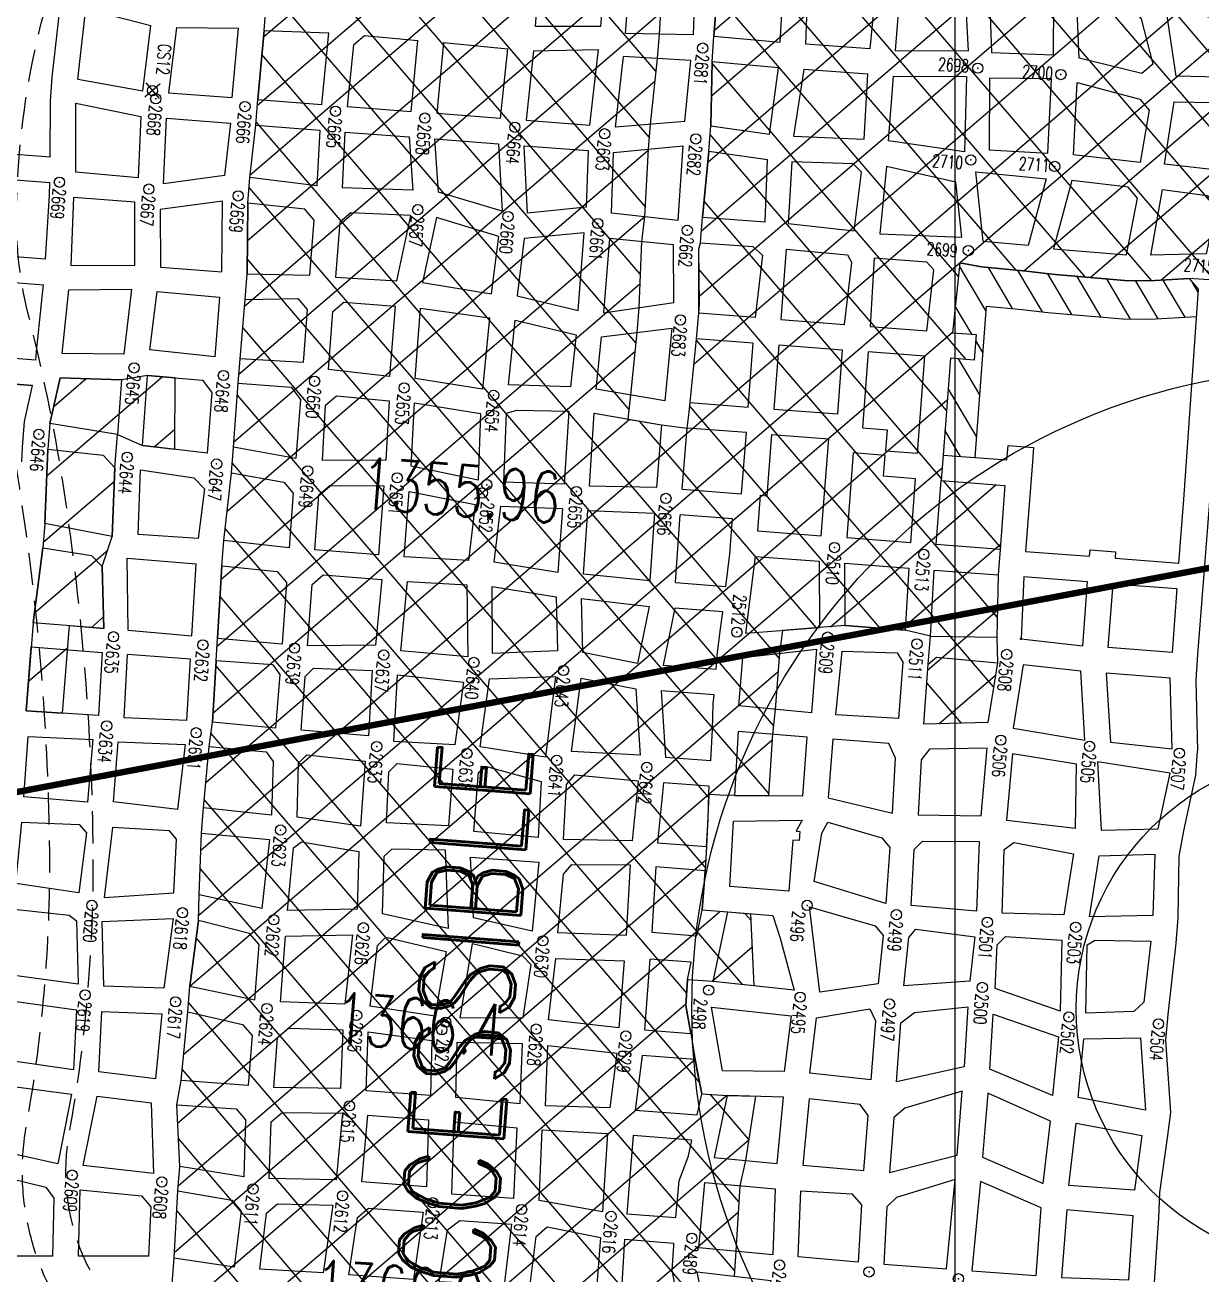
# Model space of a CAD drawing. Header units: inches. Extents: x 10131215 to 10153225, y 3476725 to 3491422.
# Drawn here: x 10137274 to 10138192, y 3484957 to 3485931 of the extents above; entities that cross this region are included whole.
import ezdxf
from ezdxf.enums import TextEntityAlignment as Align

# ---------------------------------------------------------------- set-up
doc = ezdxf.new("R2010")
doc.units = ezdxf.units.IN
doc.header["$LTSCALE"] = 100
doc.header["$MEASUREMENT"] = 0
doc.header["$PDMODE"] = 32
doc.header["$PDSIZE"] = 8
doc.linetypes.add('DASHED2', pattern=[0.375, 0.25, -0.125])
doc.layers.get('0').update_dxf_attribs({"color": 60, "linetype": 'CONTINUOUS'})
for name, color, linetype in [('ELEVATIONS-UPEER MASON-CONTOURS', 175, 'CONTINUOUS'), ('ELEVATIONS-UPPER MASON-SPOT', 175, 'CONTINUOUS'), ('GAS WELLS-PROPOSED', 171, 'CONTINUOUS'), ('GRID COORDINATES-VA SOUTH NAD27', 252, 'CONTINUOUS'), ('MINE WORKINGS-ADVANCED-SURVEYED', 7, 'CONTINUOUS'), ('MINE WORKINGS-RETREAT AREA', 4, 'CONTINUOUS'), ('MINE WORKINGS-RETREAT AREA-LABELS', 1, 'CONTINUOUS'), ('ROADS', 34, 'DASHED2'), ('SPADS-CONTROL SURVEY-LABELS', 230, 'CONTINUOUS'), ('SPADS-CONTROL SURVEY-SYMBOLS', 230, 'CONTINUOUS'), ('SPADS-LABEL', 90, 'CONTINUOUS'), ('SPADS-SYMBOL', 90, 'CONTINUOUS')]:
    doc.layers.add(name, color=color, linetype=linetype)
doc.styles.add('INACCESSIBLE', font='ROMAND.SHX', dxfattribs={"width": 0.8, "height": 75})
doc.styles.add('LEV', font='SIMPLEX.shx', dxfattribs={"width": 0.7, "height": 40})
doc.styles.add('SP', font='SIMPLEX', dxfattribs={"width": 0.75, "height": 12})

# ---------------------------------------------------------------- blocks, each defined once
blk = doc.blocks.new('*X12')
at = {"color": 0}
for p, q in [((777042.21, 183012.73), (777018.7, 183046.3)), ((777062.48, 183016.46), (777041.2, 183046.85)), ((777085.93, 183015.67), (777064.39, 183046.43)), ((777109.06, 183015.33), (777087.85, 183045.62)), ((777132.09, 183015.13), (777110.95, 183045.31)), ((777154.82, 183015.35), (777133.98, 183045.11)), ((777176.43, 183017.17), (777156.59, 183045.51)), ((777197.31, 183020.05), (777177.97, 183047.66)), ((777206.09, 183040.19), (777200.94, 183047.54)), ((777032.41, 182994.03), (777017.78, 183014.92)), ((777042.21, 182980.04), (777035.73, 182989.28)), ((777042.21, 182947.35), (777023.52, 182974.03)), ((777042.21, 182914.66), (777017.19, 182950.39)), ((777030.79, 182898.28), (777017.2, 182917.68))]:
    blk.add_line(p, q, dxfattribs=at)
blk = doc.blocks.new('*X14')
at = {"color": 0}
for p, q in [((776770.76, 183179.73), (776465.61, 183484.88)), ((776769.39, 183128.06), (776466.44, 183431.01)), ((776463.3, 183183.04), (776686.51, 183406.24)), ((776462.68, 183129.38), (776726.87, 183393.57)), ((776770.51, 183073.91), (776465.66, 183378.76)), ((776461.31, 183074.97), (776727.71, 183341.38)), ((776770.58, 183020.81), (776460.93, 183330.46)), ((776463.08, 183023.71), (776766.19, 183326.83)), ((776464.72, 182972.32), (776770.49, 183278.09)), ((776771.27, 182967.09), (776461.76, 183276.6)), ((776813.77, 183215.31), (776858.79, 183260.32)), ((776815.43, 183163.93), (776911.27, 183259.78)), ((776815.73, 183058.16), (777016.21, 183258.65)), ((776816.65, 183112.12), (776963.86, 183259.33)), ((776817.59, 183006.99), (777069.13, 183258.53)), ((777063.14, 183046.45), (776849.28, 183260.31)), ((777117.37, 183045.25), (776902.66, 183259.96)), ((777169.2, 183046.45), (776956.22, 183259.43)), ((777218.08, 183050.61), (777009.96, 183258.73)), ((777271.37, 183050.35), (777063.19, 183258.53)), ((777069.07, 183046.34), (777282.28, 183259.55)), ((777120.99, 183045.22), (777334.39, 183258.63)), ((777176.22, 183047.42), (777388.71, 183259.92)), ((776463.21, 182546.55), (777174.2, 183257.54)), ((776465.47, 182495.78), (777222.33, 183252.63)), ((776817.98, 182954.35), (777121.55, 183257.92)), ((777324.77, 183049.98), (777116.72, 183258.03)), ((777378.17, 183049.61), (777169.79, 183257.99)), ((777018.46, 183038.09), (776813.78, 183242.77)), ((776770, 182915.32), (776463.23, 183222.1)), ((776464.45, 182919.02), (776770.87, 183225.44)), ((777029.49, 182974.03), (776813.9, 183189.62)), ((776464.45, 182865.99), (776770.51, 183172.05)), ((776901.84, 182730.45), (776463.13, 183169.16)), ((777017.19, 182933.29), (776816.83, 183133.66)), ((776901.48, 182677.77), (776462.69, 183116.57)), ((776463.37, 182811.87), (776769.39, 183117.89)), ((777017.21, 182880.24), (776815.96, 183081.5)), ((776901.74, 182624.48), (776461.18, 183065.04)), ((776462.73, 182758.2), (776770.71, 183066.17)), ((777069.06, 182775.37), (776816, 183028.42)), ((776463.62, 182706.05), (776770.85, 183013.28)), ((776855.24, 182617.95), (776464.07, 183009.12)), ((776462.71, 182439.98), (777017.18, 182994.45)), ((777070.42, 182720.96), (776818.36, 182973.03)), ((776464.5, 182653.91), (776771.12, 182960.52)), ((776856.78, 182563.37), (776464.64, 182955.52)), ((776462.1, 182386.34), (777017.19, 182941.43)), ((776978.63, 182759.73), (776817.22, 182921.14)), ((776463.06, 182599.43), (776770.89, 182907.26)), ((776892.95, 182474.18), (776464.42, 182902.7)), ((776928.96, 182756.37), (776778.82, 182906.5)), ((776461.51, 182332.72), (777017.21, 182888.41)), ((776939.84, 182758.02), (777060.12, 182878.29)), ((777067.23, 182830.22), (777019.18, 182878.28)), ((776849.91, 182464.19), (776464.47, 182849.63)), ((776994.59, 182759.72), (777067.23, 182832.37)), ((776865.2, 182395.86), (776462.87, 182798.19)), ((777018.23, 182730.34), (777068.75, 182780.86)), ((776903.03, 182305), (776462.95, 182745.08)), ((777029.86, 182688.93), (777071.19, 182730.26)), ((776465.76, 182283.93), (776901.83, 182720)), ((777047.6, 182690.76), (777018.24, 182720.12)), ((776903.65, 182251.34), (776463.87, 182691.12)), ((776466.69, 182231.83), (776901.34, 182666.48)), ((776899.39, 182202.57), (776464.17, 182637.79)), ((776867.06, 182181.86), (776462.79, 182586.14)), ((776466.26, 182178.36), (776856.69, 182568.79)), ((776858.56, 182137.33), (776463.82, 182532.08)), ((776464.82, 182123.89), (776870.8, 182529.87)), ((776895.31, 182524.85), (776890.35, 182529.81)), ((776868.86, 182474.9), (776897.9, 182503.94)), ((776853.45, 182089.41), (776464.9, 182477.96)), ((776459.93, 182065.97), (776849.98, 182456.02)), ((776856.38, 182033.45), (776462.71, 182427.12)), ((776462.74, 182015.74), (776860.48, 182413.49)), ((776466.42, 181966.4), (776887.09, 182387.06)), ((776906.98, 182354.08), (776874.12, 182386.94)), ((776901.51, 181935.29), (776461.89, 182374.9)), ((776466.88, 181913.82), (776906.97, 182353.91)), ((776902.74, 181881.02), (776463.02, 182320.75)), ((776466.31, 181860.22), (776903.14, 182297.05)), ((776907.24, 181823.49), (776466.06, 182264.67))]:
    blk.add_line(p, q, dxfattribs=at)
blk = doc.blocks.new('*X15')
at = {"color": 0}
for p, q in [((776320.97, 182828.58), (776404.87, 182912.47)), ((776322.26, 182882.9), (776345.84, 182906.47)), ((776402.88, 182857.45), (776417.84, 182872.41)), ((776322.2, 182776.77), (776373.89, 182828.46)), ((776319.52, 182721.06), (776372.8, 182774.34)), ((776364.74, 182713.25), (776373.62, 182722.12)), ((776319.05, 182667.55), (776347.46, 182695.97))]:
    blk.add_line(p, q, dxfattribs=at)
blk = doc.blocks.new('CS')
at = {"layer": 'SPADS-CONTROL SURVEY-SYMBOLS'}
for p, q in [((-5.66, 5.66), (5.66, -5.66)), ((5.66, 5.66), (-5.66, -5.66))]:
    blk.add_line(p, q, dxfattribs=at)
blk.add_circle((0, 0), 4, dxfattribs=at)
blk = doc.blocks.new('SS')
at = {"layer": 'SPADS-CONTROL SURVEY-SYMBOLS'}
blk.add_line((0, 0), (0, -4), dxfattribs=at)
blk.add_circle((0, 0), 4, dxfattribs=at)

msp = doc.modelspace()

# ---------------------------------------------------------------- linework, layer by layer
at = {"layer": 'ELEVATIONS-UPEER MASON-CONTOURS', "const_width": 5}
for points in [[(10135978.88, 3483263.25, 0), (10135880.17, 3483248.32, 0.000547)], [(10136147.76, 3483288.54, 0.000001), (10135988.51, 3483264.69, 0.000023)], [(10139638.83, 3483431.71, 0.000001), (10139693.52, 3483463.69, 0.000011)], [(10139132.75, 3484374.35, -0.004358), (10139007.04, 3484350.54, -0.001965), (10138922.56, 3484335.64, -0.007463), (10138900.24, 3484332.14, -0.000046), (10138886.55, 3484330.2, -0.00013), (10138881.68, 3484329.51, -0.000037), (10138830.16, 3484322.25, 0.000077), (10138805.8, 3484318.82, 0.000114), (10138804.87, 3484318.68, 0.000002), (10138743.64, 3484310.02, 0.000372), (10138726.6, 3484307.59, 0.000505), (10138714.03, 3484305.78, 0.07543), (10138709.75, 3484304.48, 0.022973), (10138696.86, 3484297.58, 0.065324), (10138666.65, 3484273.76, 0.033928), (10138618.81, 3484217.51, 0.001908)], [(10137627.43, 3484110.08, -0.000002), (10137623.41, 3484107.95, 0), (10137609.74, 3484100.71, -0.000133)], [(10138738.73, 3484588.48, -0.000001), (10138730.53, 3484585.1, -0.00003)], [(10139736.41, 3483488.78, -0.000003), (10139816.89, 3483535.85, -0.000201)]]:
    msp.add_lwpolyline(points, format="xyb", dxfattribs=at)
msp.add_lwpolyline([(10138258.89, 3485519.08), (10137623.15, 3485399.62), (10137204.93, 3485321.03)], dxfattribs=at)
at = {"layer": 'GAS WELLS-PROPOSED'}
msp.add_lwpolyline([(10138095.56, 3485141.68, 0, 12, 0), (10138131.34, 3485145.59, 0, 0, 0), (10138194.2, 3485152.46, 0, 0, 0)], format="xyseb", dxfattribs=at)
for radius in [500.01, 200.01]:
    msp.add_circle((10138294.38, 3485163.4), radius, dxfattribs=at)
at = {"layer": 'GRID COORDINATES-VA SOUTH NAD27'}
msp.add_line((10138000, 3476730), (10138000, 3490730), dxfattribs=at)
at = {"layer": 'MINE WORKINGS-ADVANCED-SURVEYED'}
for points in [[(10137293.61, 3485828.65), (10137293.72, 3485871.87), (10137295.2, 3485890.81), (10137301.47, 3485945.49), (10137303.03, 3485965.43), (10137311.44, 3486008.91), (10137313, 3486028.85), (10137312.3, 3486081.94), (10137313.59, 3486101.9), (10137319.73, 3486150.61), (10137321.02, 3486170.57), (10137322.92, 3486215.54), (10137324.2, 3486235.5)], [(10137315.14, 3485889.26), (10137321.41, 3485943.93), (10137372.22, 3485931.01)], [(10137315.14, 3485889.26), (10137365.9, 3485880.05), (10137372.22, 3485931.01)], [(10137392.17, 3485929.53), (10137385.84, 3485878.53), (10137435.7, 3485874.71), (10137440.55, 3485928.85)], [(10137392.17, 3485929.53), (10137440.55, 3485928.85)], [(10137460.49, 3485927.24), (10137455.64, 3485873.18), (10137505.49, 3485869.37), (10137510.95, 3485925.43)], [(10137460.49, 3485927.24), (10137510.95, 3485925.43)], [(10137530.27, 3485915.91), (10137525.44, 3485867.84), (10137575.29, 3485864.02), (10137580.58, 3485919.32)], [(10137530.27, 3485915.91), (10137538.87, 3485923.27), (10137580.58, 3485919.32)], [(10137600.52, 3485917.79), (10137595.23, 3485862.49), (10137645.09, 3485858.68), (10137650.86, 3485912.7)], [(10137600.52, 3485917.79), (10137650.86, 3485912.7)], [(10137670.81, 3485911.19), (10137665.03, 3485857.15), (10137714.89, 3485853.33), (10137721.55, 3485912.34)], [(10137670.81, 3485911.19), (10137721.55, 3485912.34)], [(10137788.79, 3485856.06), (10137734.83, 3485851.81), (10137741.17, 3485906.77)], [(10137788.79, 3485856.06), (10137793.7, 3485903.82), (10137741.17, 3485906.77)], [(10137362.29, 3485812.04), (10137313.51, 3485816.66), (10137313.66, 3485870.31)], [(10137313.66, 3485870.31), (10137364.37, 3485860.11), (10137362.29, 3485812.04)], [(10136735.21, 3485641.08), (10136736.73, 3485690.9), (10136744.35, 3485790.47), (10137003.6, 3485770.62), (10137009.71, 3485850.39), (10137293.61, 3485828.65)], [(10137381.97, 3485807.41), (10137384.31, 3485858.58), (10137434.17, 3485854.77), (10137429.56, 3485813.92)], [(10137449.49, 3485812.29), (10137454.11, 3485853.24), (10137503.97, 3485849.42), (10137501.72, 3485806.01)], [(10137521.66, 3485804.47), (10137523.91, 3485847.9), (10137573.77, 3485844.08), (10137576.66, 3485802.6)], [(10137596.6, 3485801.07), (10137593.71, 3485842.55), (10137643.56, 3485838.74), (10137646.27, 3485786.25)], [(10137666.21, 3485784.65), (10137663.51, 3485837.21), (10137713.36, 3485833.39), (10137711.98, 3485789.26)], [(10137787.23, 3485837.12), (10137783.44, 3485778.76), (10137731.68, 3485784.68)], [(10137731.68, 3485784.68), (10137733.3, 3485831.86), (10137787.23, 3485837.12)], [(10137289.83, 3485748.71), (10137217.98, 3485754.21), (10137222.56, 3485814.03), (10137293.27, 3485808.62)], [(10137429.56, 3485813.92), (10137381.97, 3485807.41)], [(10137501.72, 3485806.01), (10137449.49, 3485812.29)], [(10137289.83, 3485748.71), (10137292.95, 3485798.28), (10137293.27, 3485808.62)], [(10137576.66, 3485802.6), (10137521.66, 3485804.47)], [(10137646.27, 3485786.25), (10137596.6, 3485801.07)], [(10137711.98, 3485789.26), (10137666.21, 3485784.65)], [(10137799.75, 3485706.42), (10137800.29, 3485713.22), (10137799.89, 3485756.56), (10137801.19, 3485761.38), (10137842.08, 3485758.44), (10137849.63, 3485751.88)], [(10137868.01, 3485756.58), (10137863.74, 3485701.52), (10137913.59, 3485697.71), (10137919.38, 3485745.86)], [(10137868.01, 3485756.58), (10137915.82, 3485752.13), (10137919.38, 3485745.86)], [(10137849.63, 3485751.88), (10137843.8, 3485703.05), (10137799.75, 3485706.42)], [(10137936.7, 3485749.63), (10137933.54, 3485696.18), (10137977.85, 3485692.79), (10137983.14, 3485740.27)], [(10137936.7, 3485749.63), (10137977.59, 3485746.69), (10137983.14, 3485740.27)], [(10138003.6, 3485745.82), (10137997.79, 3485691.26), (10138016.3, 3485689.84), (10138014.77, 3485669.9), (10137996.26, 3485671.32), (10137990.48, 3485595.78), (10138040.34, 3485591.97), (10138041.2, 3485603.27), (10138061.14, 3485601.75), (10138060.28, 3485590.44), (10138054.94, 3485520.64), (10138104.79, 3485516.83), (10138105.17, 3485521.81), (10138125.11, 3485520.28), (10138124.73, 3485515.3), (10138174.59, 3485511.48), (10138178.4, 3485561.24), (10138189.86, 3485725.1)], [(10138003.6, 3485745.82), (10138020.41, 3485742.6), (10138055.51, 3485739.25), (10138075.4, 3485736.9), (10138132.2, 3485732.03), (10138151.22, 3485731.74), (10138182.43, 3485733.63), (10138189.86, 3485725.1)], [(10137214.33, 3485675.15), (10137216.45, 3485734.27), (10137288.26, 3485728.77)], [(10137282.44, 3485669.93), (10137282.99, 3485676.68), (10137288.07, 3485726.44), (10137288.26, 3485728.77)], [(10138209.36, 3485731.79), (10138198.34, 3485559.71), (10138194.53, 3485509.95), (10138189.19, 3485440.16), (10138187.66, 3485420.21), (10138189.12, 3485365.02)], [(10138015.41, 3485593.88), (10138024.5, 3485712.07), (10138052.32, 3485709.42), (10138072.35, 3485707.05), (10138130.69, 3485702.05), (10138151.9, 3485701.73), (10138188.38, 3485703.93)], [(10137793.2, 3485636.72), (10137798.04, 3485686.49)], [(10137838.45, 3485633.25), (10137842.27, 3485683.11), (10137798.04, 3485686.49)], [(10137282.44, 3485669.93), (10137214.33, 3485675.15)], [(10137976.32, 3485672.85), (10137932.01, 3485676.24), (10137927.47, 3485616.95), (10137946.86, 3485615.47), (10137945.61, 3485599.22), (10137970.54, 3485597.31), (10137976.32, 3485672.85)], [(10137212.7, 3485655.21), (10137279.73, 3485650.08)], [(10137271.4, 3485590.53), (10137271.9, 3485601.94), (10137273.45, 3485621.88), (10137279.73, 3485650.08)], [(10137793.2, 3485636.72), (10137838.45, 3485633.25)], [(10137786.73, 3485569.08), (10137790.61, 3485616.86)], [(10137833.27, 3485565.52), (10137836.93, 3485613.31), (10137790.61, 3485616.86)], [(10137847.67, 3485564.42), (10137845.54, 3485536.67), (10137895.4, 3485532.86), (10137901.18, 3485608.39)], [(10137847.67, 3485564.42), (10137853.21, 3485563.99), (10137856.87, 3485611.78), (10137901.18, 3485608.39)], [(10137786.73, 3485569.08), (10137833.27, 3485565.52)], [(10137781.54, 3485496.27), (10137785.31, 3485549.13)], [(10137781.54, 3485496.27), (10137820.94, 3485493.25), (10137824.12, 3485518.82), (10137826.2, 3485546), (10137785.31, 3485549.13)], [(10137354.45, 3485459.11), (10137353.74, 3485515.33), (10137407.57, 3485510.79)], [(10137354.45, 3485459.11), (10137404.21, 3485454.71), (10137407.57, 3485510.79)], [(10137427.51, 3485509.27), (10137424.14, 3485452.95), (10137474.55, 3485448.5)], [(10137427.51, 3485509.27), (10137470.71, 3485504.92), (10137478.1, 3485496.35), (10137474.55, 3485448.5)], [(10137836.55, 3485456.77), (10137844.02, 3485516.73), (10137893.87, 3485512.91), (10137893.99, 3485461.24)], [(10137914.16, 3485462.71), (10137913.81, 3485511.39), (10137963.67, 3485507.57), (10137960.91, 3485459.09)], [(10137980.62, 3485454.59), (10137983.61, 3485506.04), (10138033.47, 3485502.23), (10138032.42, 3485453.74)], [(10137781.12, 3485476.24), (10137771.94, 3485431.78), (10137813.26, 3485428.62), (10137814.12, 3485439.48), (10137816.61, 3485458.34)], [(10137816.61, 3485458.34), (10137818.47, 3485473.38), (10137781.12, 3485476.24)], [(10137836.55, 3485456.77), (10137893.99, 3485461.24)], [(10137914.16, 3485462.71), (10137960.91, 3485459.09)], [(10137980.62, 3485454.59), (10138032.42, 3485453.74)], [(10137400.27, 3485388.74), (10137351.26, 3485390.8), (10137353.99, 3485440.09)], [(10137400.27, 3485388.74), (10137403.13, 3485436.58), (10137353.99, 3485440.09)], [(10137467.27, 3485432.01), (10137423.08, 3485435.16), (10137420.21, 3485387.22)], [(10137467.27, 3485432.01), (10137472.72, 3485424.57), (10137469.51, 3485382.69), (10137420.21, 3485387.22)], [(10138052.89, 3485432.18), (10138045.22, 3485382.6), (10138101.18, 3485373.17)], [(10138101.18, 3485373.17), (10138097.92, 3485427.09), (10138052.89, 3485432.18)], [(10138169.18, 3485366.57), (10138167.72, 3485421.74), (10138117.86, 3485425.56), (10138121.12, 3485371.65)], [(10138121.12, 3485371.65), (10138169.18, 3485366.57)], [(10138132.59, 3484767.41), (10138134.11, 3484787.36), (10138135.8, 3484862.44), (10138137.24, 3484881.39), (10138153.65, 3484931.39), (10138155.37, 3484950.31), (10138158.88, 3485000.2), (10138159.69, 3485020.21), (10138165.57, 3485062.85), (10138168.37, 3485082.68), (10138164.46, 3485139.27), (10138166.27, 3485159.19), (10138172.48, 3485214.86), (10138174.02, 3485234.8), (10138174.74, 3485282.89), (10138178.27, 3485302.67), (10138187.65, 3485346.08), (10138189.12, 3485365.02)], [(10137246.04, 3484970.55), (10137249.69, 3485034.45), (10137290.06, 3485024.34), (10137296.46, 3485015.85)], [(10137370.26, 3484970.66), (10137315.76, 3484970.61), (10137316.99, 3485022.36)], [(10137316.99, 3485022.36), (10137364.84, 3485017.67), (10137372.2, 3485009.09), (10137370.26, 3484970.66)], [(10137296.46, 3485015.85), (10137295.48, 3484970.59), (10137246.04, 3484970.55)]]:
    msp.add_lwpolyline(points, dxfattribs=at)
for points in [[(10137672.24, 3485930.13), (10137675.48, 3485973.01), (10137684.06, 3485980.39), (10137727.17, 3485983.12), (10137722.97, 3485930.28)], [(10137742.59, 3485924.71), (10137746.63, 3485975.55), (10137797.1, 3485969.76), (10137795.33, 3485923.75)], [(10137811.59, 3485922.74), (10137863.38, 3485917.96), (10137865.83, 3485962.49), (10137860.3, 3485968.93), (10137815.43, 3485972.32)], [(10137885.23, 3485967.04), (10137930.03, 3485962.64), (10137937.55, 3485956.06), (10137933.2, 3485912.87), (10137883.33, 3485916.51)], [(10137953.14, 3485911.41), (10138010.28, 3485911.25), (10138008.28, 3485949.7), (10138001.75, 3485956.21), (10137956.95, 3485960.6)], [(10138026.68, 3485954.32), (10138028.24, 3485909.94), (10138076.74, 3485908.23), (10138076.96, 3485950.47)], [(10138094.91, 3485949.09), (10138137.71, 3485944.81), (10138145.08, 3485936.23), (10138154.25, 3485900.91), (10138145.63, 3485893.59), (10138096.59, 3485905.61)], [(10138164.71, 3485943.75), (10138222.08, 3485933.34), (10138216.29, 3485898.87), (10138206.59, 3485890.63), (10138172.54, 3485891.4)], [(10137809.26, 3485852.61), (10137854.9, 3485846.1), (10137861.92, 3485898.01), (10137810.13, 3485902.8)], [(10137881.87, 3485896.56), (10137873.85, 3485844.65), (10137928.84, 3485842.45), (10137931.74, 3485892.92)], [(10137951.69, 3485891.46), (10138008.83, 3485891.3), (10138007.31, 3485832.43), (10137947.78, 3485841)], [(10138026.78, 3485889.99), (10138026.48, 3485833.97), (10138072.36, 3485831.43), (10138075.2, 3485889.3)], [(10138095.05, 3485886.67), (10138144.01, 3485873.66), (10138151.33, 3485865.03), (10138144.27, 3485824.23), (10138092.31, 3485829.99)], [(10138170.92, 3485871.46), (10138201.98, 3485870.94), (10138210.3, 3485862.23), (10138213.94, 3485817.2), (10138163.22, 3485822.87)], [(10137802.62, 3485781.33), (10137851.5, 3485777.82), (10137853.37, 3485826.16), (10137807.74, 3485832.66)], [(10137869.45, 3485776.52), (10137921.17, 3485770.8), (10137926.85, 3485816.52), (10137920.33, 3485823.04), (10137872.32, 3485824.71)], [(10137941.05, 3485768.36), (10138005.03, 3485765.77), (10138000.49, 3485808.88), (10137946.26, 3485821.05)], [(10138021.84, 3485762.55), (10138016.13, 3485816.71), (10138070.92, 3485811.48), (10138056.87, 3485759.21)], [(10138076.75, 3485756.85), (10138133.56, 3485751.99), (10138142.25, 3485796.31), (10138134.85, 3485804.86), (10138090.87, 3485810.04)], [(10138161.78, 3485802.92), (10138196.54, 3485798.4), (10138203.95, 3485789.85), (10138195.76, 3485752.77), (10138152.58, 3485751.69)], [(10137359.68, 3485744.02), (10137359.73, 3485793.19), (10137311.88, 3485796.73), (10137309.55, 3485743.74)], [(10137427.42, 3485738.85), (10137427.93, 3485793.99), (10137379.33, 3485787.56), (10137379.62, 3485742.38)], [(10137496.32, 3485736.22), (10137499.63, 3485779.09), (10137492.28, 3485787.69), (10137447.86, 3485792.36), (10137447.35, 3485737.21)], [(10137564.22, 3485731.87), (10137575.13, 3485782.65), (10137528.17, 3485784.91), (10137519.58, 3485777.55), (10137516.26, 3485734.68)], [(10137638.07, 3485721.7), (10137643.67, 3485766.4), (10137595.07, 3485781.13), (10137584.17, 3485730.34)], [(10137705.53, 3485708.51), (10137710.39, 3485769.32), (10137663.61, 3485764.79), (10137658, 3485720.1)], [(10137780.35, 3485714.81), (10137779.94, 3485759.98), (10137730.08, 3485764.74), (10137725.47, 3485706.92)], [(10137302.92, 3485675.05), (10137308, 3485724.8), (10137357.13, 3485725.17), (10137350.94, 3485674.48)], [(10137371.28, 3485677.82), (10137377.06, 3485723.53), (10137425.79, 3485718.91), (10137421.98, 3485672.47)], [(10137441.91, 3485670.84), (10137445.72, 3485717.28), (10137486.88, 3485717.89), (10137494.24, 3485709.3), (10137491.05, 3485668.09)], [(10137510.69, 3485662.56), (10137514.18, 3485707.76), (10137522.77, 3485715.12), (10137562.7, 3485711.92), (10137558.5, 3485657.08)], [(10137578.44, 3485655.56), (10137582.64, 3485710.4), (10137636.54, 3485702.76), (10137631.06, 3485647.11)], [(10137651.4, 3485650.49), (10137656.48, 3485701.16), (10137704.02, 3485689.57), (10137699.77, 3485648.93)], [(10137719.7, 3485647.34), (10137723.95, 3485687.98), (10137778.76, 3485694.87), (10137773.24, 3485638.13)], [(10137912.07, 3485677.76), (10137862.21, 3485681.58), (10137858.39, 3485631.73), (10137908.25, 3485627.91)], [(10137346.08, 3485611.79), (10137293.39, 3485620.33), (10137301.37, 3485656.11), (10137349.29, 3485654.55)], [(10137416.15, 3485597.39), (10137365.49, 3485603.28), (10137369.64, 3485657.89), (10137412.45, 3485654.19), (10137419.69, 3485644.57)], [(10137485.28, 3485593.08), (10137436.55, 3485601.86), (10137440.36, 3485651.9), (10137481.54, 3485648.77), (10137488.82, 3485639.18)], [(10137555.5, 3485591.74), (10137506.22, 3485591.53), (10137508.53, 3485634.65), (10137517.12, 3485642), (10137558.04, 3485638.06)], [(10137627.61, 3485576.16), (10137575.21, 3485587.22), (10137577.99, 3485636.54), (10137629.54, 3485628.17)], [(10137694.66, 3485573.01), (10137647.55, 3485574.71), (10137649.63, 3485628.56), (10137657.85, 3485630.91), (10137698.25, 3485629.99)], [(10137766.78, 3485570.51), (10137714.61, 3485571.59), (10137718.19, 3485628.4), (10137770.73, 3485619.26)], [(10137289.31, 3485542.4), (10137291.84, 3485600.39), (10137334.81, 3485595.6), (10137344.09, 3485585.86), (10137342, 3485532.27)], [(10137920.4, 3485597.43), (10137915.34, 3485531.33), (10137965.2, 3485527.51), (10137969.01, 3485577.37), (10137944.08, 3485579.28), (10137945.33, 3485595.53)], [(10137362.17, 3485533.74), (10137364.03, 3485584.34), (10137405.66, 3485578.13), (10137414.03, 3485569.47), (10137409.08, 3485530.73)], [(10137429.03, 3485529.22), (10137435.03, 3485581.92), (10137475.89, 3485574.73), (10137483.28, 3485566.16), (10137480.1, 3485523.27)], [(10137500.04, 3485521.79), (10137503.23, 3485564.67), (10137511.8, 3485572.06), (10137553.97, 3485571.8), (10137549.85, 3485517.95)], [(10137985.14, 3485525.99), (10137988.95, 3485575.84), (10138038.81, 3485572.02), (10138034.99, 3485522.17)], [(10137569.79, 3485516.43), (10137573.69, 3485567.28), (10137625.23, 3485557.28), (10137620.05, 3485513.54)], [(10137640, 3485512.09), (10137645.18, 3485555.84), (10137693.31, 3485554.06), (10137689.75, 3485504.18)], [(10137709.7, 3485502.76), (10137713.26, 3485552.63), (10137765.36, 3485550.56), (10137761.59, 3485497.69)], [(10137280.25, 3485464.97), (10137287.83, 3485523.46), (10137325.82, 3485517.47), (10137334.18, 3485508.8), (10137335.5, 3485460.56)], [(10137547.47, 3485447.56), (10137494.49, 3485446.97), (10137498.04, 3485494.86), (10137506.61, 3485502.25), (10137552.39, 3485498.7)], [(10138099.45, 3485447.03), (10138103.26, 3485496.88), (10138053.41, 3485500.7), (10138051.37, 3485452.34)], [(10137567.19, 3485443.04), (10137572.33, 3485497.18), (10137618.68, 3485494.59), (10137619.6, 3485438.3)], [(10137638.84, 3485440.92), (10137638.62, 3485493.14), (10137688.4, 3485485.23), (10137689.4, 3485443.03)], [(10138119.39, 3485445.5), (10138123.21, 3485495.36), (10138173.06, 3485491.54), (10138169.24, 3485441.68)], [(10137709.35, 3485441.6), (10137708.35, 3485483.81), (10137761.17, 3485477.67), (10137751.99, 3485433.21)], [(10137331.33, 3485392.44), (10137274.86, 3485396.21), (10137278.77, 3485446.03), (10137334.05, 3485441.61)], [(10137831.07, 3485400.02), (10137834.06, 3485437.91), (10137891.69, 3485444.37), (10137887.88, 3485394.51)], [(10137906.82, 3485393.06), (10137911.64, 3485442.84), (10137954.56, 3485441.52), (10137959.01, 3485434.16), (10137955.68, 3485390.29)], [(10137975.39, 3485385.78), (10137978.96, 3485432.65), (10137985.39, 3485438.18), (10138032.94, 3485433.65), (10138025.49, 3485387.07)], [(10137489.45, 3485381.16), (10137492.66, 3485423.04), (10137499.18, 3485429.56), (10137544.95, 3485427.69), (10137542.05, 3485376.76)], [(10137609.34, 3485369.6), (10137561.77, 3485372.24), (10137564.74, 3485424.17), (10137616.16, 3485418.5)], [(10137680.11, 3485359.96), (10137629.29, 3485368.08), (10137636.4, 3485421.04), (10137687.97, 3485423.08)], [(10137753.96, 3485361.55), (10137700.51, 3485364.42), (10137707.92, 3485421.65), (10137750.56, 3485413.26)], [(10137770.51, 3485411.83), (10137773.9, 3485359.99), (10137809.13, 3485357.3), (10137810.56, 3485381.58), (10137811.13, 3485401.59), (10137811.69, 3485408.68)], [(10137272.87, 3485329.17), (10137276.36, 3485376.04), (10137326.78, 3485373.75), (10137322.76, 3485324.92)], [(10137880.92, 3485329.85), (10137884.43, 3485375.72), (10137830.5, 3485380.01), (10137827.57, 3485330.08)], [(10137951.07, 3485316.42), (10137953.33, 3485359.38), (10137948.18, 3485370.8), (10137904.37, 3485374.19), (10137900.86, 3485328.33)], [(10137342.86, 3485325.27), (10137346.72, 3485372.11), (10137398.82, 3485369.8), (10137392.93, 3485319.1)], [(10137413.1, 3485320.56), (10137417.76, 3485368.35), (10137462.08, 3485364.2), (10137467.53, 3485356.76), (10137466.31, 3485314.73)], [(10138020.12, 3485314.26), (10138025.02, 3485367.05), (10137979.94, 3485366.38), (10137973.27, 3485357.86), (10137971.01, 3485314.91)], [(10137486.26, 3485313.21), (10137487.47, 3485355.24), (10137493.99, 3485361.76), (10137539.53, 3485356.9), (10137535.85, 3485306.26)], [(10137556.09, 3485308.79), (10137557.94, 3485348.47), (10137564.46, 3485354.99), (10137607.89, 3485350.66), (10137604.4, 3485306.5)], [(10138093.92, 3485304.53), (10138094.74, 3485354.61), (10138044.74, 3485362.58), (10138039.92, 3485310.8)], [(10138158.33, 3485304.22), (10138167.71, 3485347.62), (10138110.93, 3485356.38), (10138113.86, 3485303)], [(10137624.1, 3485301.94), (10137627.76, 3485348.14), (10137634.12, 3485352.66), (10137676.66, 3485341.17), (10137674.31, 3485297.22)], [(10137694.25, 3485295.7), (10137696.53, 3485338.65), (10137703.12, 3485346.17), (10137752.4, 3485341.61), (10137747.75, 3485294.83)], [(10137772.34, 3485340.05), (10137767.69, 3485293.27), (10137805.8, 3485290.36), (10137807.05, 3485311.63), (10137807.63, 3485331.65), (10137807.96, 3485337.33)], [(10137266.82, 3485261.43), (10137271.39, 3485309.22), (10137316.3, 3485307.39), (10137321.79, 3485300.92), (10137315.94, 3485254.24)], [(10137389.96, 3485254.13), (10137392.17, 3485296.09), (10137386.65, 3485302.53), (10137342.22, 3485305.25), (10137335.71, 3485250.6)], [(10137823.98, 3485259.14), (10137826.99, 3485310.06), (10137880.47, 3485310.83), (10137875.79, 3485302.16), (10137878.78, 3485301.94), (10137878.25, 3485294.96), (10137873.26, 3485295.34), (10137870.21, 3485255.45)], [(10137889.84, 3485262.98), (10137895.73, 3485300.64), (10137900.41, 3485309.31), (10137942.57, 3485297.01), (10137949.02, 3485289.5), (10137945.69, 3485245.74)], [(10137458.73, 3485241.85), (10137409.9, 3485252.61), (10137411.58, 3485300.62), (10137464.86, 3485295.79)], [(10137965.64, 3485244.22), (10137967.97, 3485288.06), (10137974.48, 3485294.59), (10138018.65, 3485294.32), (10138016.64, 3485239.81)], [(10137478.67, 3485240.32), (10137483.43, 3485289.35), (10137489.79, 3485293.88), (10137534.38, 3485286.32), (10137533.08, 3485241.29)], [(10137552.88, 3485237.83), (10137554.18, 3485282.86), (10137560.61, 3485288.4), (10137601.91, 3485287.63), (10137604.11, 3485226.27)], [(10138036.58, 3485238.34), (10138038.23, 3485287.86), (10138045.65, 3485293.33), (10138092.39, 3485284.58), (10138084.74, 3485237.03)], [(10137623.84, 3485234.75), (10137621.54, 3485282.08), (10137674.85, 3485278.12), (10137669.74, 3485224.35)], [(10137689.69, 3485222.83), (10137694.19, 3485268.62), (10137700.78, 3485276.14), (10137746.28, 3485275.88), (10137743, 3485220.97)], [(10138104.68, 3485235.5), (10138112.33, 3485283.06), (10138155.79, 3485284.35), (10138154.08, 3485236.34)], [(10137766.22, 3485274.33), (10137763.25, 3485223.41), (10137798.28, 3485220.72), (10137802.47, 3485240.77), (10137804.05, 3485260.71), (10137804.68, 3485271.39)], [(10137315.4, 3485182.86), (10137265.51, 3485189.73), (10137265.34, 3485241.48), (10137308.49, 3485236.79), (10137314.14, 3485232.31)], [(10137874.31, 3485178.08), (10137811.04, 3485184.96), (10137822.41, 3485239.2), (10137857.71, 3485236.35), (10137863.4, 3485218.87)], [(10137939.9, 3485183.09), (10137894.26, 3485176.55), (10137886.32, 3485243.19), (10137937.35, 3485228.32), (10137943.8, 3485220.81)], [(10137389.43, 3485234.11), (10137382.26, 3485179.78), (10137335.35, 3485181.44), (10137334.15, 3485231.67)], [(10137453.28, 3485170.62), (10137456.59, 3485213.93), (10137449.22, 3485222.52), (10137409.37, 3485232.59), (10137402.43, 3485181.25)], [(10137523.47, 3485167.28), (10137473.22, 3485169.08), (10137477.14, 3485220.38), (10137529.62, 3485221.49)], [(10137593.69, 3485157.81), (10137543.41, 3485165.68), (10137549.05, 3485213.04), (10137555.55, 3485219.59), (10137602.7, 3485208.32)], [(10138011.49, 3485185.12), (10137959.84, 3485181.56), (10137963.74, 3485219.29), (10137969.26, 3485225.89), (10138015.16, 3485219.86)], [(10138081.98, 3485161.73), (10138031.1, 3485179.5), (10138032.75, 3485213.55), (10138039.25, 3485220.09), (10138083.21, 3485217.09)], [(10138147.07, 3485168.96), (10138139.38, 3485161.62), (10138101.93, 3485160.19), (10138103, 3485213.56), (10138109.29, 3485217.09), (10138152.54, 3485216.4)], [(10137662.59, 3485156.64), (10137613.64, 3485156.39), (10137623.27, 3485214.73), (10137662.24, 3485204.87), (10137668.76, 3485198.35)], [(10137737.4, 3485148.89), (10137682.52, 3485155.03), (10137688.16, 3485202.89), (10137741.44, 3485201.03)], [(10137761.62, 3485202.47), (10137757.34, 3485147.25), (10137793.54, 3485144.48), (10137789.73, 3485166.36), (10137791.09, 3485186.31), (10137793.95, 3485199.99)], [(10137253.52, 3485124.45), (10137263, 3485169.86), (10137313.98, 3485162.91), (10137311.64, 3485115.96)], [(10137331.59, 3485114.54), (10137333.93, 3485161.49), (10137380.74, 3485159.84), (10137375.85, 3485109.1)], [(10137395.79, 3485107.58), (10137400.91, 3485161.3), (10137443.76, 3485151.29), (10137451.12, 3485142.7), (10137448.12, 3485103.82)], [(10137818.34, 3485115.3), (10137809.69, 3485165), (10137871.79, 3485158.22), (10137866.46, 3485114.83)], [(10137886.4, 3485113.31), (10137891.73, 3485156.69), (10137933.39, 3485163.53), (10137937.68, 3485154.17), (10137934.17, 3485108.31)], [(10137954.11, 3485106.78), (10137957.63, 3485152.65), (10137968.29, 3485160.86), (10138009.85, 3485165.19), (10138007.01, 3485118.26)], [(10138026.94, 3485116.63), (10138029.46, 3485159.57), (10138080.44, 3485141.79), (10138075.9, 3485096)], [(10137468.06, 3485102.28), (10137471.06, 3485141.16), (10137479.66, 3485148.52), (10137521.88, 3485147.34), (10137520.2, 3485101.33)], [(10137540.14, 3485099.73), (10137541.81, 3485145.75), (10137591.34, 3485138.93), (10137590.28, 3485095.89)], [(10138095.84, 3485094.46), (10138100.38, 3485140.25), (10138144.54, 3485141.07), (10138148.45, 3485084.49)], [(10137610.23, 3485094.47), (10137611.29, 3485137.5), (10137661.97, 3485136.62), (10137660.18, 3485089.61)], [(10137680.12, 3485088), (10137681.91, 3485135.01), (10137735.77, 3485128.96), (10137730.26, 3485086.26)], [(10137797.08, 3485124.15), (10137755.7, 3485127.32), (10137750.19, 3485084.63), (10137798.59, 3485080.92), (10137802.09, 3485097.36), (10137798.39, 3485116.66)], [(10137299.43, 3485042.7), (10137251.06, 3485053.4), (10137255, 3485104.28), (10137310.29, 3485097.01)], [(10137374.19, 3485035.01), (10137319.38, 3485041.24), (10137330.24, 3485095.59), (10137372.4, 3485090.31)], [(10137860.97, 3485043.04), (10137865.93, 3485094.82), (10137822.04, 3485096.01), (10137811.74, 3485047.59)], [(10137928.75, 3485037.51), (10137932.03, 3485080.39), (10137925.66, 3485088.9), (10137885.87, 3485093.29), (10137880.91, 3485041.52)], [(10138001.37, 3485049.49), (10138005.46, 3485099.32), (10137960.56, 3485086.23), (10137951.97, 3485078.86), (10137948.69, 3485035.98)], [(10138068.58, 3485027.36), (10138074.35, 3485076.06), (10138025.39, 3485097.69), (10138021.3, 3485047.85)], [(10137444.63, 3485032.63), (10137394.66, 3485040.46), (10137392.35, 3485088.78), (10137438.69, 3485085.49), (10137446.05, 3485076.89)], [(10137516.8, 3485030.15), (10137464.58, 3485031.1), (10137465.99, 3485075.36), (10137474.58, 3485082.72), (10137521.68, 3485082.15)], [(10137587.37, 3485024.76), (10137536.73, 3485028.49), (10137541.62, 3485080.55), (10137588.92, 3485076.94)], [(10137655.18, 3485015.51), (10137606.96, 3485019.08), (10137608.87, 3485075.52), (10137657.66, 3485070.75)], [(10138088.52, 3485025.82), (10138094.29, 3485074.52), (10138145.65, 3485064.66), (10138139.77, 3485022.01)], [(10137724.6, 3485005.18), (10137675.12, 3485013.96), (10137677.59, 3485069.14), (10137728.62, 3485066.33)], [(10137748.56, 3485064.69), (10137743.54, 3485003.7), (10137781.93, 3485000.76), (10137784.44, 3485029.4), (10137791.78, 3485048.95), (10137794.39, 3485061.19)], [(10137857.5, 3484971.57), (10137799.94, 3484977.23), (10137804.4, 3485028.04), (10137859.44, 3485023.1)], [(10137993.09, 3484960.77), (10137999.82, 3485030.55), (10137954.22, 3485016.5), (10137946.63, 3485009.06), (10137944.21, 3484964.46)], [(10138063.03, 3484955.57), (10138067.11, 3485008.42), (10138019.75, 3485028.92), (10138013.03, 3484959.13)], [(10137390.21, 3484969.13), (10137393.21, 3485021.52), (10137435.21, 3485014.29), (10137442.57, 3485005.7), (10137437.22, 3484961.98)], [(10137924.27, 3484965.98), (10137877.44, 3484970.04), (10137879.38, 3485021.57), (10137919.32, 3485019.18), (10137926.68, 3485010.59)], [(10137457.16, 3484960.46), (10137462.51, 3485004.18), (10137471.1, 3485011.54), (10137514.14, 3485010.3), (10137506.75, 3484957.73)], [(10137526.68, 3484956.07), (10137533.41, 3485000.67), (10137542.04, 3485007.98), (10137584.68, 3485004.91), (10137577.21, 3484952.35)], [(10138135.45, 3484952.12), (10138138.96, 3485002), (10138087.06, 3485006.87), (10138082.97, 3484954.03)], [(10137597.14, 3484950.66), (10137603.6, 3484991.26), (10137613.24, 3484998.47), (10137653.63, 3484995.57), (10137647.92, 3484947.87)], [(10137667.86, 3484946.32), (10137672.95, 3484986.04), (10137681.54, 3484993.4), (10137723.04, 3484985.24), (10137719.61, 3484941.38)], [(10137739.55, 3484939.82), (10137741.98, 3484983.76), (10137780.19, 3484980.84), (10137779.99, 3484978.58), (10137778.7, 3484959.62), (10137783.32, 3484936.47)], [(10137855.97, 3484951.62), (10137845.25, 3484903.3), (10137843.72, 3484883.36), (10137844.01, 3484821.61), (10137786.53, 3484820.51), (10137805.98, 3484892.06), (10137807.76, 3484911.98), (10137798.66, 3484958.27)]]:
    msp.add_lwpolyline(points, close=True, dxfattribs=at)
msp.add_circle((10138051.37, 3485452.34), 0.527, dxfattribs=at)
at = {"layer": 'MINE WORKINGS-RETREAT AREA'}
for points in [[(10137771.86, 3485972.66), (10137768.96, 3485924.23), (10137767.43, 3485905.29), (10137761.81, 3485853.93), (10137760.27, 3485834.49), (10137757.56, 3485781.72), (10137755.01, 3485762.36), (10137752.91, 3485710.86), (10137751.36, 3485691.42), (10137746.47, 3485642.73), (10137744.46, 3485623.83), (10137770.73, 3485619.26), (10137790.61, 3485616.86), (10137792.23, 3485629.33), (10137793.2, 3485636.72), (10137798.04, 3485686.49), (10137799.75, 3485706.42), (10137799.89, 3485756.56), (10137801.19, 3485761.38), (10137802.62, 3485781.33), (10137807.74, 3485832.66), (10137809.26, 3485852.61), (10137810.13, 3485902.8), (10137811.59, 3485922.74), (10137815.43, 3485972.32)], [(10137388.68, 3484949.19), (10137390.21, 3484969.13), (10137393.21, 3485021.52), (10137394.66, 3485040.46), (10137392.35, 3485088.78), (10137395.79, 3485107.58), (10137400.91, 3485161.3), (10137402.43, 3485181.25), (10137409.37, 3485232.59), (10137409.9, 3485252.61), (10137411.58, 3485300.62), (10137412.35, 3485310.77), (10137413.1, 3485320.56), (10137417.76, 3485368.35), (10137420.21, 3485387.22), (10137423.08, 3485435.16), (10137424.14, 3485452.95), (10137427.51, 3485509.27), (10137429.03, 3485529.22), (10137435.03, 3485581.92), (10137436.55, 3485601.86), (10137440.36, 3485651.9), (10137441.91, 3485670.84), (10137445.72, 3485717.28), (10137447.35, 3485737.21), (10137447.86, 3485792.36), (10137449.49, 3485812.29), (10137454.11, 3485853.24), (10137455.64, 3485873.18), (10137460.49, 3485927.24), (10137462.1, 3485947.17)], [(10138209.36, 3485731.79), (10138182.43, 3485733.63), (10138151.22, 3485731.74), (10138132.2, 3485732.03), (10138075.4, 3485736.9), (10138055.51, 3485739.25), (10138020.41, 3485742.6), (10138003.6, 3485745.82), (10137997.79, 3485691.26), (10138016.3, 3485689.84), (10138014.77, 3485669.9), (10137996.26, 3485671.32), (10137990.48, 3485595.78), (10137988.95, 3485575.84), (10138038.81, 3485572.02), (10138034.99, 3485522.17), (10138033.47, 3485502.23), (10138032.42, 3485453.74), (10138032.94, 3485433.65), (10138025.49, 3485387.07), (10137975.39, 3485385.78), (10137978.96, 3485432.65), (10137980.62, 3485454.59), (10137960.91, 3485459.09), (10137914.16, 3485462.71), (10137893.99, 3485461.24), (10137865.27, 3485459.01), (10137862.88, 3485441.14), (10137859.47, 3485397.27), (10137857.46, 3485377.86), (10137854.24, 3485329.97), (10137827.57, 3485330.08), (10137816.19, 3485330.41), (10137807.58, 3485330.91), (10137805.8, 3485290.36), (10137804.68, 3485271.39), (10137802.47, 3485240.77), (10137822.41, 3485239.2), (10137840.06, 3485237.78), (10137842.68, 3485181.52), (10137811.04, 3485184.96), (10137791.09, 3485186.31), (10137789.73, 3485166.36), (10137793.54, 3485144.48), (10137797.08, 3485124.15), (10137802.09, 3485097.36), (10137822.04, 3485096.01), (10137843.99, 3485095.41), (10137836.35, 3485045.32), (10137831.92, 3485025.57), (10137828.72, 3484974.4), (10137827.31, 3484954.95)], [(10137273.45, 3485621.88), (10137279.73, 3485650.08), (10137212.7, 3485655.21)]]:
    msp.add_lwpolyline(points, dxfattribs=at)
msp.add_lwpolyline([(10137369.64, 3485657.89), (10137349.29, 3485654.55), (10137301.37, 3485656.11), (10137293.39, 3485620.33), (10137291.84, 3485600.39), (10137289.31, 3485542.4), (10137287.83, 3485523.46), (10137280.25, 3485464.97), (10137274.86, 3485396.21), (10137303.09, 3485394.33), (10137308.56, 3485462.71), (10137335.5, 3485460.56), (10137334.18, 3485508.8), (10137342, 3485532.27), (10137344.09, 3485585.86), (10137346.08, 3485611.79), (10137365.49, 3485603.28), (10137390.82, 3485600.34), (10137391.05, 3485656.04)], close=True, dxfattribs=at)
at = {"layer": 'ROADS', "flags": 128}
for points in [[(10138109.64, 3481935.36), (10138161.96, 3482017.95, 0.170309), (10138200.32, 3482183.86, 0.018844), (10138178.23, 3482332.35, 0.047997), (10138117.62, 3482542.15, 0.014834), (10137993.11, 3482938.47, 0.059925), (10137873.05, 3483184.68, 0.097372), (10137746, 3483316.4, -0.066741), (10137592.39, 3483457.41, -0.183361), (10137564.08, 3483539.39, -0.095174), (10137597, 3483686.78, -0.043462), (10137690.72, 3483859.79, 0.194412), (10137720.04, 3484004.98, 0.10619), (10137652.75, 3484165.87, 0.080998), (10137558.29, 3484263.45, -0.19205), (10137472.56, 3484402.83, -0.1494), (10137491.63, 3484555.48, 0.200073), (10137495.84, 3484716.94, 0.081704), (10137454.19, 3484787.75, -0.01828), (10137337.3, 3484938.96, -0.202671), (10137308.5, 3485066.63, 0.048241), (10137327.1, 3485294.25, 0.034799), (10137303.34, 3485575.15, 0.024229), (10137276.92, 3485703.9, -0.065563), (10137267.28, 3485783.94, -0.085585), (10137306.36, 3485996.67, -0.016893), (10137411.78, 3486255.86, -0.07228), (10137481.88, 3486366.59, 0.018467), (10137632.5, 3486556, -0.048032), (10137800.63, 3486743.53, 0.000282), (10137889.48, 3486825.38, -0.036378), (10137997.24, 3486911.14, -0.025024), (10138110.18, 3486980.3, -0.153551), (10138228.29, 3487003.56, 0.005933), (10138390.51, 3486987.54, 0.019398), (10138562.41, 3486979.31, 0.144599), (10138712.96, 3487022.33, 0.148718), (10138773.22, 3487092.47, 0.034847), (10138794.36, 3487151.34, -0.21894), (10138857.1, 3487224.9, -0.097246), (10139005.02, 3487260.99, -0.168215), (10139133.54, 3487222.92, -0.095559), (10139213.31, 3487138.83, 0.061913), (10139313.84, 3487017.58, 0.128303), (10139413.57, 3486963.13, 0.283309), (10139439.69, 3486971.42, 0.174169), (10139480.31, 3487077.52, 0.028579), (10139479.21, 3487108.01, -0.067083)], [(10138078.56, 3481949.83), (10138133.25, 3482036.16, 0.170309), (10138166.54, 3482180.14, 0.018844), (10138144.82, 3482326.1, 0.048389), (10138085.38, 3482531.25, 0.014897), (10137961, 3482927.33, 0.059925), (10137844.5, 3483166.25, 0.097372), (10137726.56, 3483288.52, -0.066741), (10137566.29, 3483435.64, -0.183361), (10137530.11, 3483540.43, -0.095174), (10137565.83, 3483700.34, -0.043462), (10137662.35, 3483878.53, 0.194412), (10137686.63, 3483998.76, 0.10619), (10137624.85, 3484146.46, 0.080998), (10137538, 3484236.18, -0.19205), (10137439.07, 3484397.02, -0.1494), (10137460.61, 3484569.39, 0.200073), (10137464.14, 3484704.69, 0.081704), (10137428.08, 3484765.99, -0.01828), (10137309.67, 3484919.16, -0.202671), (10137275.04, 3485072.67, 0.048241), (10137293.11, 3485293.77, 0.034799), (10137269.75, 3485569.95, 0.024229), (10137244, 3485695.48, -0.065563), (10137233.29, 3485784.33, -0.085585), (10137274.46, 3486008.42, -0.016893), (10137380.74, 3486269.74, -0.07228), (10137456.07, 3486388.73, 0.016347), (10137588.74, 3486554.12, -0.048032)]]:
    msp.add_lwpolyline(points, format="xyb", dxfattribs=at)
at = {"layer": 'SPADS-SYMBOL'}
for p in [(10137802.85, 3485913.38), (10138017.55, 3485897.71), (10138082.47, 3485892.74), (10137375.96, 3485873.85), (10137445.6, 3485867.75), (10137516.2, 3485864.1), (10137585.94, 3485858.76), (10137656.24, 3485851.61), (10137726.32, 3485846.52), (10137797.42, 3485842.51), (10138012.06, 3485826.07), (10138077.59, 3485821.05), (10137300.79, 3485808.7), (10137370.57, 3485803.36), (10137440.26, 3485798.02), (10137580.47, 3485787.29), (10137650.9, 3485781.89), (10137720.96, 3485776.53), (10137790.83, 3485771.18), (10138010.2, 3485755.39), (10137785.47, 3485701.24), (10137359.05, 3485663.8), (10137428.78, 3485657.89), (10137499.91, 3485653.39), (10137569.82, 3485648.22), (10137639.68, 3485642.43), (10137284.68, 3485612), (10137353.72, 3485594.18), (10137423.49, 3485588.83), (10137494.55, 3485583.39), (10137564.45, 3485578.04), (10137634.34, 3485572.69), (10137704.25, 3485567.34), (10137774.16, 3485561.98), (10137905.75, 3485523.58), (10137975.44, 3485518.29), (10137829.56, 3485457.59), (10137342.99, 3485453.99), (10137412.77, 3485447.65), (10137900.4, 3485453.73), (10137970.09, 3485448.39), (10137484.28, 3485445.09), (10137553.86, 3485439.76), (10138040.14, 3485440.23), (10137624.27, 3485433.98), (10137694.28, 3485427.66), (10137337.66, 3485384.41), (10137407.52, 3485379.06), (10138035.48, 3485373.32), (10137548.39, 3485368.28), (10137618.83, 3485362.88), (10138104.8, 3485368.51), (10138174.9, 3485363.14), (10137688.91, 3485357.52), (10137759.21, 3485352.13), (10137473.42, 3485303.18), (10137326.14, 3485244.39), (10137884.37, 3485244.36), (10137396.76, 3485238.59), (10137468.05, 3485233.13), (10137954.03, 3485237.1), (10137538.01, 3485226.91), (10138024.99, 3485231.19), (10138093.99, 3485227.31), (10137678.15, 3485216.71), (10137320.78, 3485174.48), (10137807.54, 3485178.2), (10138021.1, 3485180.34), (10137391.44, 3485169.07), (10137462.75, 3485163.89), (10137878.89, 3485172.74), (10137948.7, 3485167.39), (10137532.77, 3485158.53), (10138088.63, 3485157.23), (10137602.35, 3485153.2), (10137672.88, 3485147.8), (10138158.54, 3485151.87), (10137742.86, 3485142.44), (10137527.13, 3485087.96), (10137310.78, 3485033.87), (10137380.68, 3485028.52), (10137451.89, 3485023.07), (10137521.75, 3485017.72), (10137592.3, 3485012.31), (10137661.5, 3485007.02), (10137731.31, 3485001.67), (10137794.4, 3484984.62), (10137862.88, 3484963.68), (10137932.68, 3484958.34), (10138002.46, 3484953)]:
    msp.add_point(p, dxfattribs=at)

# ---------------------------------------------------------------- block references
at = {"layer": 'MINE WORKINGS-RETREAT AREA', "xscale": 1.000028516851045, "yscale": 1.000028516851045, "zscale": 1.000028516851045, "rotation": 355.6010874874682}
for name in ['*X14', '*X12', '*X15']:
    msp.add_blockref(name, (9349211.4, 3362830.09), dxfattribs=at)
at = {"layer": 'SPADS-CONTROL SURVEY-SYMBOLS', "xscale": 1.000028516851045, "yscale": 1.000028516851045, "zscale": 1.000028516851045}
for name, p, rotation in [('CS', (10137373.43, 3485880.2), 355.6010214354779), ('CS', (10137630.82, 3485566.23), 355.6010218657188), ('SS', (10137599.28, 3485147.33), 355.6010218481645)]:
    msp.add_blockref(name, p, dxfattribs=dict(at, rotation=rotation))

# ---------------------------------------------------------------- texts
at = {"layer": 'ELEVATIONS-UPPER MASON-SPOT', "style": 'LEV', "width": 0.7}
for s, p in [('1355.96', (10137614, 3485568.17)), ('1366.4', (10137581.96, 3485151.66)), ('1366.0', (10137565.9, 3484942.81))]:
    msp.add_text(s, height=40.001, rotation=355.60109, dxfattribs=at).set_placement(p, align=Align.MIDDLE)
at = {"layer": 'MINE WORKINGS-RETREAT AREA-LABELS', "style": 'INACCESSIBLE', "width": 0.8}
msp.add_text('INACCESSIBLE', height=75.0021, rotation=85.60109, dxfattribs=at).set_placement((10137612.41, 3485094.51), align=Align.MIDDLE)
at = {"layer": 'SPADS-CONTROL SURVEY-LABELS', "style": 'SP', "width": 0.7}
for s, p in [('CS12', (10137382.21, 3485904.4)), ('2652', (10137634.01, 3485547.2)), ('2627', (10137599.47, 3485128.35))]:
    msp.add_text(s, height=10, rotation=265.55003, dxfattribs=at).set_placement(p, align=Align.MIDDLE)
at = {"layer": 'SPADS-LABEL', "style": 'SP', "width": 0.7}
for s, rotation, p in [('2681', 265.55003, (10137801.78, 3485896.48)), ('2698', 355.55003, (10137998.68, 3485900.13)), ('2700', 355.55003, (10138064.28, 3485894.37)), ('2668', 265.55003, (10137374.9, 3485856.95)), ('2666', 265.55003, (10137444.53, 3485850.85)), ('2665', 265.55003, (10137515.13, 3485847.2)), ('2658', 265.55003, (10137584.87, 3485841.86)), ('2664', 265.55003, (10137655.17, 3485834.71)), ('2663', 265.55003, (10137725.25, 3485829.62)), ('2682', 265.55003, (10137796.36, 3485825.61)), ('2710', 355.55003, (10137994.01, 3485824.75)), ('2711', 355.55003, (10138061.6, 3485822.52)), ('2669', 265.55003, (10137299.72, 3485791.8)), ('2667', 265.55003, (10137369.5, 3485786.46)), ('2659', 265.55003, (10137439.2, 3485781.12)), ('2657', 265.55003, (10137579.4, 3485770.39)), ('2660', 265.55003, (10137649.84, 3485764.99)), ('2661', 265.55003, (10137719.89, 3485759.63)), ('2662', 265.55003, (10137789.76, 3485754.28)), ('2699', 355.55003, (10137989.73, 3485756.1)), ('2715', 355.55003, (10138190.36, 3485743.54)), ('2683', 265.55003, (10137784.41, 3485684.34)), ('2645', 265.55003, (10137357.98, 3485646.91)), ('2648', 265.55003, (10137427.71, 3485640.99)), ('2650', 265.55003, (10137498.84, 3485636.49)), ('2653', 265.55003, (10137568.75, 3485631.32)), ('2654', 265.55003, (10137638.61, 3485625.53)), ('2646', 265.55003, (10137283.61, 3485595.1)), ('2644', 265.55003, (10137352.65, 3485577.28)), ('2647', 265.55003, (10137422.42, 3485571.93)), ('2649', 265.55003, (10137493.49, 3485566.49)), ('2651', 265.55003, (10137563.38, 3485561.14)), ('2655', 265.55003, (10137703.18, 3485550.44)), ('2656', 265.55003, (10137773.1, 3485545.08)), ('2510', 265.55003, (10137904.68, 3485506.68)), ('2513', 265.55003, (10137974.37, 3485501.39)), ('2512', 265.55003, (10137831.12, 3485474.89)), ('2635', 265.55003, (10137341.92, 3485437.09)), ('2632', 265.55003, (10137411.7, 3485430.75)), ('2509', 265.55003, (10137899.33, 3485436.83)), ('2511', 265.55003, (10137969.02, 3485431.49)), ('2639', 265.55003, (10137483.22, 3485428.19)), ('2637', 265.55003, (10137552.79, 3485422.86)), ('2508', 265.55003, (10138039.07, 3485423.33)), ('2640', 265.55003, (10137623.2, 3485417.08)), ('2643', 265.55003, (10137693.22, 3485410.77)), ('2634', 265.55003, (10137336.59, 3485367.51)), ('2631', 265.55003, (10137406.45, 3485362.16)), ('2633', 265.55003, (10137547.32, 3485351.38)), ('2506', 265.55003, (10138034.41, 3485356.42)), ('2505', 265.55003, (10138103.74, 3485351.61)), ('2638', 265.55003, (10137617.76, 3485345.98)), ('2507', 265.55003, (10138173.83, 3485346.24)), ('2641', 265.55003, (10137687.84, 3485340.62)), ('2642', 265.55003, (10137758.14, 3485335.24)), ('2623', 265.55003, (10137472.35, 3485286.28)), ('2620', 265.55003, (10137325.07, 3485227.49)), ('2496', 265.55003, (10137876.97, 3485227.95)), ('2618', 265.55003, (10137395.69, 3485221.69)), ('2622', 265.55003, (10137466.99, 3485216.23)), ('2499', 265.55003, (10137952.96, 3485220.2)), ('2626', 265.55003, (10137536.94, 3485210.01)), ('2501', 265.55003, (10138023.93, 3485214.29)), ('2503', 265.55003, (10138092.92, 3485210.41)), ('2630', 265.55003, (10137677.08, 3485199.81)), ('2619', 265.55003, (10137319.71, 3485157.58)), ('2498', 265.55003, (10137800.44, 3485159.64)), ('2500', 265.55003, (10138020.03, 3485163.44)), ('2617', 265.55003, (10137390.37, 3485152.17)), ('2624', 265.55003, (10137461.69, 3485146.99)), ('2495', 265.55003, (10137877.82, 3485155.84)), ('2497', 265.55003, (10137947.63, 3485150.49)), ('2625', 265.55003, (10137531.7, 3485141.63)), ('2502', 265.55003, (10138087.56, 3485140.33)), ('2628', 265.55003, (10137671.81, 3485130.9)), ('2504', 265.55003, (10138157.48, 3485134.97)), ('2629', 265.55003, (10137741.79, 3485125.54)), ('2615', 265.55003, (10137526.06, 3485071.06)), ('2609', 265.55003, (10137309.71, 3485016.97)), ('2608', 265.55003, (10137379.61, 3485011.62)), ('2611', 265.55003, (10137450.82, 3485006.17)), ('2612', 265.55003, (10137520.68, 3485000.82)), ('2613', 265.55003, (10137591.24, 3484995.41)), ('2614', 265.55003, (10137660.44, 3484990.12)), ('2616', 265.55003, (10137730.24, 3484984.77)), ('2489', 265.55003, (10137793.33, 3484967.72)), ('2488', 265.55003, (10137861.81, 3484946.78))]:
    msp.add_text(s, height=10, rotation=rotation, dxfattribs=at).set_placement(p, align=Align.MIDDLE)

doc.saveas('drawing.dxf')
